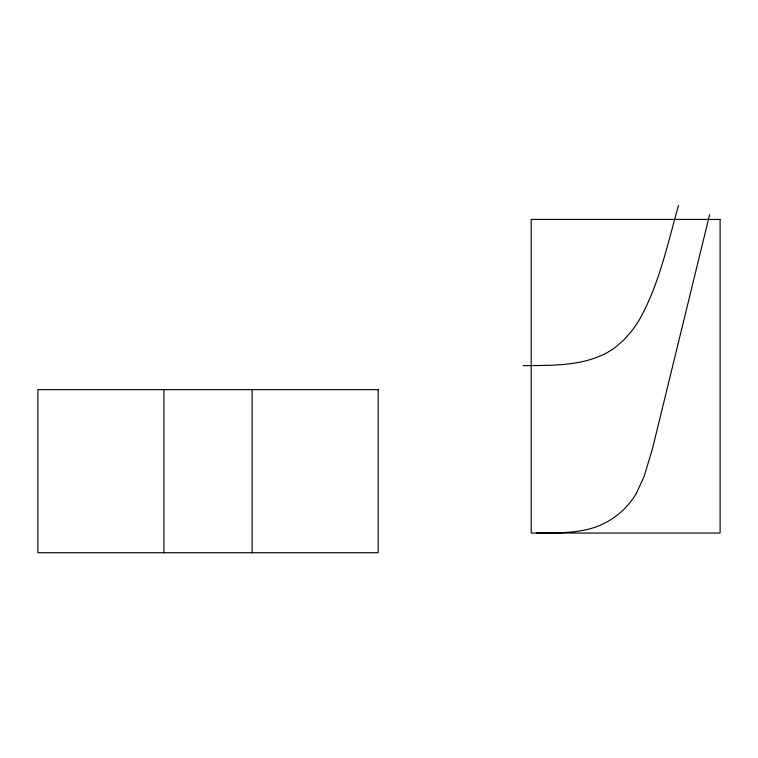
<?xml version="1.0" encoding="UTF-8"?>
<svg xmlns="http://www.w3.org/2000/svg" width="758" height="758" viewBox="0 0 758 758"><rect width="100%" height="100%" fill="white"/><g stroke="black" fill="none" stroke-linecap="round" stroke-linejoin="round"><path stroke-width="1.14" d="M709.611 214.618L652.695 447.883L644.129 476.479L636.407 493.259M678.562 205.276C667.457 244.313 659.09 285.112 638.814 320.719A114.164 114.164 0 0 1 631.528 331.208L623.815 339.954L615.562 347.145A74 74 0 0 1 606.646 352.915C581.13 366.427 551.274 365.29 523.228 365.64M536.342 533.054C554.534 532.855 573.114 533.48 590.823 528.563A77.638 77.638 0 0 0 636.426 493.269M252.13 389.65L252.13 552.724M163.917 389.65L163.917 552.724M720.1 219.432L531.197 219.432L531.197 533.054L720.1 533.054L720.1 219.432M378.157 389.65L37.9 389.65L37.9 552.724L378.157 552.724L378.157 389.65"/></g></svg>
